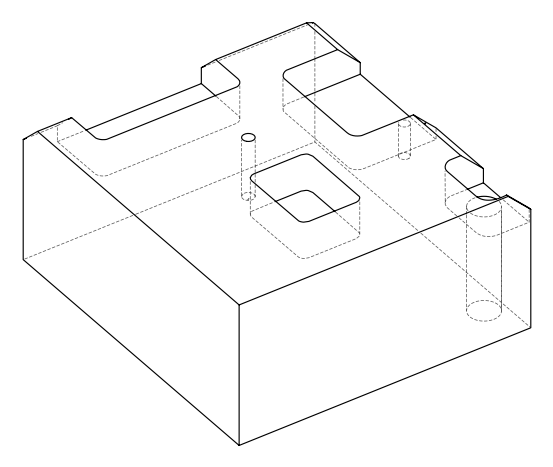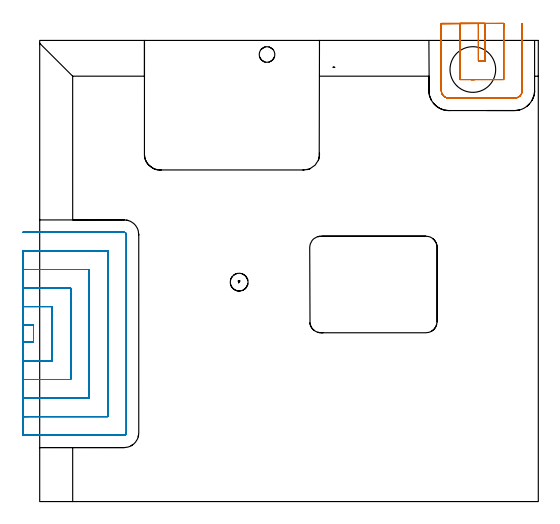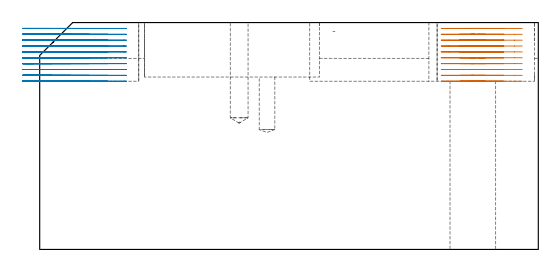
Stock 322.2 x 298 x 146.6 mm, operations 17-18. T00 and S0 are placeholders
(PLAN: 18 operations, 9 tool changes, 102.8 min)
(1 SPOT_DRILL | STEP1HOLE | NXT0321_9005460120000 | 0.06 min | 4458 mm3)
(2 SPOT_DRILL_1 | STEP1POCKET | NXT0321_9005460120000 | 0.04 min | 3866 mm3)
(3 SPOT_DRILL_2 | STEP1POCKET_1 | NXT0321_9005460120000 | 0.03 min | 1 mm3)
(4 DRILL_BLIND_HOLE_INTO_CENTER | STEP1HOLE | UGT0301_510 | 0.09 min | 1377 mm3)
(5 GUN_DRILL_THROUGH_HOLE | STEP1HOLE | UGT0307_009 | 0.62 min | 10707 mm3)
(6 DRILL_TO_ENLARGE_THROUGH_HOLE | STEP1HOLE | NXT0301_104 | 0.47 min | 5988 mm3)
(7 DRILL_TO_ENLARGE_THROUGH_HOLE_1 | STEP1HOLE | UGT0301_394 | 0.49 min | 77621 mm3)
(8 DRILL_BLIND_HOLE_INTO_CENTER_1 | STEP1POCKET | NXT0301_072 | 0.16 min | 2816 mm3)
(9 DRILL_BLIND_HOLE_INTO_CENTER_2 | STEP1POCKET_1 | UGT0301_510 | 0.27 min | 6497 mm3)
(10 AREA_MILL | FG_CHAMFER_SURFACE | UGT0205_001 | 4.41 min | 20118 mm3)
(11 AREA_MILL_1 | FG_CHAMFER_SURFACE_1 | UGT0205_001 | 2.55 min | 9731 mm3)
(12 AREA_MILL_2 | FG_CHAMFER_SURFACE_2 | UGT0205_001 | 5.33 min | 23225 mm3)
(13 AREA_MILL_3 | FG_CHAMFER_SURFACE_3 | UGT0205_001 | 6.96 min | 24629 mm3)
(14 AREA_MILL_4 | FG_CHAMFER_SURFACE_4 | UGT0205_001 | 0.41 min | 2819 mm3)
(15 MILL_RECTANGULAR_POCKET | POCKET_RECTANGULAR_STRAIGHT | NXT0201_011 | Follow Part, ap 3, ae 75% | 16.32 min | 192937 mm3)
(16 MILL_SLOT | SLOT_PARTIAL_RECTANGULAR | NXT0201_012 | Follow Part, ap 4, ae 75% | 23.33 min | 323421 mm3)
(17 MILL_SLOT_1 | SLOT_PARTIAL_RECTANGULAR_1 | NXT0201_012 | Follow Part, ap 4, ae 75% | 8.88 min | 84290 mm3)
(18 MILL_SLOT_2 | SLOT_PARTIAL_RECTANGULAR_2 | NXT0201_012 | Follow Part, ap 4, ae 75% | 32.4 min | 351735 mm3)
(TOOL NXT0321_9005460120000 | NC Spot Drill, 142deg, 12mm, Carbide, Uncoated | D12 PA142 FL30 Z2)
(TOOL UGT0301_510 | Carbide Drill 11.5 mm | D11.5 PA118 FL94 Z2)
(TOOL UGT0307_009 | Gun Drill 12 mm | D12 PA130 FL24 Z1)
(TOOL NXT0301_104 | Carbide Drill 14mm [860.1-1400-112A1-MM 2214] | D14 PA140 FL123 Z2)
(TOOL UGT0301_394 | Twist Drill 29.5 mm | D29.5 PA118 FL165 Z2)
(TOOL NXT0301_072 | Carbide Drill 10.1mm [860.1-1010-051A1-MM 2214] | D10.1 PA140 FL71 Z2)
(TOOL UGT0205_001 | Chamfer Mill 20 x 3 x 45 deg. | D20 FL50 Z2)
(TOOL NXT0201_011 | ENDMILL 12mm [2P460-1200-NA 1630] | D12 FL38 Z6)
(TOOL NXT0201_012 | ENDMILL 16mm [2P460-1600-NA 1630] | D16 FL38 Z6)
(OP 17 MILL_SLOT_1)
G17 G21 G94 G90
T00 M6
G54
G17 G0 G90 X283.467 Y309. S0 M3
G43 Z156.6 H1
Z142.81
G94 G1 X283.499 Y306. F250.
G2 X283.5 Y305.746 R24. F500.
G1 Y284.906
G2 X283.808 Y284.7 R6.753
G1 X287.8
Y305.746
G2 X287.801 Y306. R24.
G1 X287.833 Y309. F250.
X271.434 Y308.999
X271.497 Y306.
G2 X271.5 Y305.746 R12. F500.
G1 Y272.7
X278.097
X281.097 F250.
X278.713
X281.713
X299.8 F500.
Y305.746
G2 X299.803 Y306. R12.
G1 X299.866 Y308.999 F250.
X259.5 Y308.746
Y305.746
Y265.6 F500.
G3 X264.4 Y260.7 R4.9
G1 X306.9
G3 X311.8 Y265.6 R4.9
G1 Y305.746
Y308.746 F250.
G0 X283.467 Y309. Z139.02
G1 X283.499 Y306.
G2 X283.5 Y305.746 R24. F500.
G1 Y284.901
G2 X283.801 Y284.7 R6.763
G1 X287.8
Y305.746
G2 X287.801 Y306. R24.
G1 X287.833 Y309. F250.
X271.434 Y308.999
X271.497 Y306.
G2 X271.5 Y305.746 R12. F500.
G1 Y272.7
X278.097
X281.097 F250.
X278.713
X281.713
X299.8 F500.
Y305.746
G2 X299.803 Y306. R12.
G1 X299.866 Y308.999 F250.
X259.5 Y308.746
Y305.746
Y265.6 F500.
G3 X264.4 Y260.7 R4.9
G1 X306.9
G3 X311.8 Y265.6 R4.9
G1 Y305.746
Y308.746 F250.
G0 X283.467 Y309. Z135.23
G1 X283.499 Y306.
G2 X283.5 Y305.746 R24. F500.
G1 Y284.901
G2 X283.801 Y284.7 R6.763
G1 X287.8
Y305.746
G2 X287.801 Y306. R24.
G1 X287.833 Y309. F250.
X271.434 Y308.999
X271.497 Y306.
G2 X271.5 Y305.746 R12. F500.
G1 Y272.7
X278.097
X281.097 F250.
X278.713
X281.713
X299.8 F500.
Y305.746
G2 X299.803 Y306. R12.
G1 X299.866 Y308.999 F250.
X259.5 Y308.746
Y305.746
Y265.6 F500.
G3 X264.4 Y260.7 R4.9
G1 X306.9
G3 X311.8 Y265.6 R4.9
G1 Y305.746
Y308.746 F250.
G0 X283.486 Y309. Z131.44
G1 X283.5 Y306.
Y305.89 F500.
Y284.906
G2 X283.808 Y284.7 R6.752
G1 X287.8
Y305.889
Y306.
X287.814 Y309. F250.
X271.472
X271.499 Y306.
X271.5 Y305.89 F500.
Y272.7
X278.097
X281.097 F250.
X278.713
X281.713
X299.8 F500.
Y305.889
X299.801 Y306.
X299.828 Y309. F250.
X259.5 Y308.89
Y305.89
Y265.6 F500.
G3 X264.4 Y260.7 R4.9
G1 X306.9
G3 X311.8 Y265.6 R4.9
G1 Y305.889
Y308.889 F250.
G0 X283.5 Y309. Z127.65
G1 Y306.
Y284.906 F500.
G2 X283.807 Y284.7 R6.754
G1 X287.8
Y306.
Y309. F250.
X271.5
Y306.
Y272.7 F500.
X278.097
X281.097 F250.
X278.713
X281.713
X299.8 F500.
Y306.
Y309. F250.
X259.5
Y306.
Y265.6 F500.
G3 X264.4 Y260.7 R4.9
G1 X306.9
G3 X311.8 Y265.6 R4.9
G1 Y306.
Y309. F250.
G0 X283.5 Z123.86
G1 Y306.
Y284.906 F500.
G2 X283.807 Y284.7 R6.754
G1 X287.8
Y306.
Y309. F250.
X271.5
Y306.
Y272.7 F500.
X278.1
X281.1 F250.
X278.712
X281.712
X299.8 F500.
Y306.
Y309. F250.
X259.5
Y306.
Y265.6 F500.
G3 X264.4 Y260.7 R4.9
G1 X306.9
G3 X311.8 Y265.6 R4.9
G1 Y306.
Y309. F250.
G0 X283.5 Z120.07
G1 Y306.
Y284.906 F500.
G2 X283.807 Y284.7 R6.753
G1 X287.8
Y306.
Y309. F250.
X271.5
Y306.
Y272.7 F500.
X278.1
X281.1 F250.
X278.712
X281.712
X299.8 F500.
Y306.
Y309. F250.
X259.5
Y306.
Y265.6 F500.
G3 X264.4 Y260.7 R4.9
G1 X306.9
G3 X311.8 Y265.6 R4.9
G1 Y306.
Y309. F250.
G0 X283.5 Z116.28
G1 Y306.
Y284.906 F500.
G2 X283.807 Y284.7 R6.753
G1 X287.8
Y306.
Y309. F250.
X271.5
Y306.
Y272.7 F500.
X278.097
X281.097 F250.
X278.713
X281.713
X299.8 F500.
Y306.
Y309. F250.
X259.5
Y306.
Y265.6 F500.
G3 X264.4 Y260.7 R4.9
G1 X306.9
G3 X311.8 Y265.6 R4.9
G1 Y306.
Y309. F250.
G0 X283.5 Z112.49
G1 Y306.
Y284.906 F500.
G2 X283.807 Y284.7 R6.753
G1 X287.8
Y306.
Y309. F250.
X271.5
Y306.
Y272.7 F500.
X278.097
X281.097 F250.
X278.713
X281.713
X299.8 F500.
Y306.
Y309. F250.
X259.5
Y306.
Y265.6 F500.
G3 X264.4 Y260.7 R4.9
G1 X306.9
G3 X311.8 Y265.6 R4.9
G1 Y306.
Y309. F250.
G0 X283.5 Z108.7
G1 Y306.
Y284.905 F500.
G2 X283.807 Y284.7 R6.754
G1 X287.8
Y306.
Y309. F250.
X271.5
Y306.
Y272.7 F500.
X278.097
X281.097 F250.
X278.713
X281.713
X299.8 F500.
Y306.
Y309. F250.
X259.5
Y306.
Y265.6 F500.
G3 X264.4 Y260.7 R4.9
G1 X306.9
G3 X311.8 Y265.6 R4.9
G1 Y306.
Y309. F250.
G0 Z156.6
M5
M2
(OP 18 MILL_SLOT_2)
G17 G21 G94 G90
T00 M6
G54
G17 G0 G90 X-11. Y102.887 S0 M3
G43 Z156.6 H1
Z142.81
G94 G1 X-8. Y102.899 F250.
X-7.746 Y102.9 F500.
X-4.
Y114.
X-7.746
X-8. Y114.001
X-11. Y114.013 F250.
Y90.883
X-8. Y90.899
X-7.746 Y90.9 F500.
X8.
Y126.
X-7.746
X-8. Y126.001
X-11. Y126.017 F250.
Y78.878
X-8. Y78.899
X-7.746 Y78.9 F500.
X20.
Y138.
X-7.746
X-8. Y138.001
X-11. Y138.022 F250.
Y66.867
X-8. Y66.899
G2 X-7.746 Y66.9 R24. F500.
G1 X32.
Y150.
X-7.746
G2 X-8. Y150.001 R24.
G1 X-11. Y150.033 F250.
X-10.999 Y54.834
X-8. Y54.897
G2 X-7.746 Y54.9 R12. F500.
G1 X44.
Y162.
X-7.746
G2 X-8. Y162.003 R12.
G1 X-10.999 Y162.066 F250.
X-10.746 Y42.9
X-7.746
X54.5 F500.
G3 X56. Y44.4 R1.5
G1 Y172.5
G3 X54.5 Y174. R1.5
G1 X-7.746
X-10.746 F250.
G0 X-11. Y102.887 Z139.02
G1 X-8. Y102.899
X-7.746 Y102.9 F500.
X-4.
Y114.
X-7.746
X-8. Y114.001
X-11. Y114.013 F250.
Y90.883
X-8. Y90.899
X-7.746 Y90.9 F500.
X8.
Y126.
X-7.746
X-8. Y126.001
X-11. Y126.017 F250.
Y78.878
X-8. Y78.899
G2 X-7.746 Y78.9 R36. F500.
G1 X20.
Y138.
X-7.746
X-8. Y138.001
X-11. Y138.022 F250.
Y66.867
X-8. Y66.899
G2 X-7.746 Y66.9 R24. F500.
G1 X32.
Y150.
X-7.746
G2 X-8. Y150.001 R24.
G1 X-11. Y150.033 F250.
X-10.999 Y54.834
X-8. Y54.897
G2 X-7.746 Y54.9 R12. F500.
G1 X44.
Y162.
X-7.746
G2 X-8. Y162.003 R12.
G1 X-10.999 Y162.066 F250.
X-10.746 Y42.9
X-7.746
X54.5 F500.
G3 X56. Y44.4 R1.5
G1 Y172.5
G3 X54.5 Y174. R1.5
G1 X-7.746
X-10.746 F250.
G0 X-11. Y102.887 Z135.23
G1 X-8. Y102.899
X-7.746 Y102.9 F500.
X-4.
Y114.
X-7.746
X-8. Y114.001
X-11. Y114.013 F250.
Y90.883
X-8. Y90.899
X-7.746 Y90.9 F500.
X8.
Y126.
X-7.746
X-8. Y126.001
X-11. Y126.017 F250.
Y78.878
X-8. Y78.899
X-7.746 Y78.9 F500.
X20.
Y138.
X-7.746
X-8. Y138.001
X-11. Y138.022 F250.
Y66.867
X-8. Y66.899
G2 X-7.746 Y66.9 R24. F500.
G1 X32.
Y150.
X-7.746
G2 X-8. Y150.001 R24.
G1 X-11. Y150.033 F250.
X-10.999 Y54.834
X-8. Y54.897
G2 X-7.746 Y54.9 R12. F500.
G1 X44.
Y162.
X-7.746
G2 X-8. Y162.003 R12.
G1 X-10.999 Y162.066 F250.
X-10.746 Y42.9
X-7.746
X54.5 F500.
G3 X56. Y44.4 R1.5
G1 Y172.5
G3 X54.5 Y174. R1.5
G1 X-7.746
X-10.746 F250.
G0 X-11. Y102.9 Z131.44
G1 X-8.
X-4. F500.
Y114.
X-8.
X-11. F250.
Y90.9
X-8.
X8. F500.
Y126.
X-8.
X-11. F250.
Y78.9
X-8.
X20. F500.
Y138.
X-8.
X-11. F250.
Y66.9
X-8.
X32. F500.
Y150.
X-8.
X-11. F250.
Y54.9
X-8.
X44. F500.
Y162.
X-8.
X-11. F250.
Y42.9
X-8.
X54.5 F500.
G3 X56. Y44.4 R1.5
G1 Y172.5
G3 X54.5 Y174. R1.5
G1 X-8.
X-11. F250.
G0 Y102.9 Z127.65
G1 X-8.
X-4. F500.
Y114.
X-8.
X-11. F250.
Y90.9
X-8.
X8. F500.
Y126.
X-8.
X-11. F250.
Y78.9
X-8.
X20. F500.
Y138.
X-8.
X-11. F250.
Y66.9
X-8.
X32. F500.
Y150.
X-8.
X-11. F250.
Y54.9
X-8.
X44. F500.
Y162.
X-8.
X-11. F250.
Y42.9
X-8.
X54.5 F500.
G3 X56. Y44.4 R1.5
G1 Y172.5
G3 X54.5 Y174. R1.5
G1 X-8.
X-11. F250.
G0 Y102.9 Z123.86
G1 X-8.
X-4. F500.
Y114.
X-8.
X-11. F250.
Y90.9
X-8.
X8. F500.
Y126.
X-8.
X-11. F250.
Y78.9
X-8.
X20. F500.
Y138.
X-8.
X-11. F250.
Y66.9
X-8.
X32. F500.
Y150.
X-8.
X-11. F250.
Y54.9
X-8.
X44. F500.
Y162.
X-8.
X-11. F250.
Y42.9
X-8.
X54.5 F500.
G3 X56. Y44.4 R1.5
G1 Y172.5
G3 X54.5 Y174. R1.5
G1 X-8.
X-11. F250.
G0 Y102.9 Z120.07
G1 X-8.
X-4. F500.
Y114.
X-8.
X-11. F250.
Y90.9
X-8.
X8. F500.
Y126.
X-8.
X-11. F250.
Y78.9
X-8.
X20. F500.
Y138.
X-8.
X-11. F250.
Y66.9
X-8.
X32. F500.
Y150.
X-8.
X-11. F250.
Y54.9
X-8.
X44. F500.
Y162.
X-8.
X-11. F250.
Y42.9
X-8.
X54.5 F500.
G3 X56. Y44.4 R1.5
G1 Y172.5
G3 X54.5 Y174. R1.5
G1 X-8.
X-11. F250.
G0 Y102.9 Z116.28
G1 X-8.
X-4. F500.
Y114.
X-8.
X-11. F250.
Y90.9
X-8.
X8. F500.
Y126.
X-8.
X-11. F250.
Y78.9
X-8.
X20. F500.
Y138.
X-8.
X-11. F250.
Y66.9
X-8.
X32. F500.
Y150.
X-8.
X-11. F250.
Y54.9
X-8.
X44. F500.
Y162.
X-8.
X-11. F250.
Y42.9
X-8.
X54.5 F500.
G3 X56. Y44.4 R1.5
G1 Y172.5
G3 X54.5 Y174. R1.5
G1 X-8.
X-11. F250.
G0 Y102.9 Z112.49
G1 X-8.
X-4. F500.
Y114.
X-8.
X-11. F250.
Y90.9
X-8.
X8. F500.
Y126.
X-8.
X-11. F250.
Y78.9
X-8.
X20. F500.
Y138.
X-8.
X-11. F250.
Y66.9
X-8.
X32. F500.
Y150.
X-8.
X-11. F250.
Y54.9
X-8.
X44. F500.
Y162.
X-8.
X-11. F250.
Y42.9
X-8.
X54.5 F500.
G3 X56. Y44.4 R1.5
G1 Y172.5
G3 X54.5 Y174. R1.5
G1 X-8.
X-11. F250.
G0 Y102.9 Z108.7
G1 X-8.
X-4. F500.
Y114.
X-8.
X-11. F250.
Y90.9
X-8.
X8. F500.
Y126.
X-8.
X-11. F250.
Y78.9
X-8.
X20. F500.
Y138.
X-8.
X-11. F250.
Y66.9
X-8.
X32. F500.
Y150.
X-8.
X-11. F250.
Y54.9
X-8.
X44. F500.
Y162.
X-8.
X-11. F250.
Y42.9
X-8.
X54.5 F500.
G3 X56. Y44.4 R1.5
G1 Y172.5
G3 X54.5 Y174. R1.5
G1 X-8.
X-11. F250.
G0 Z156.6
M5
M2
